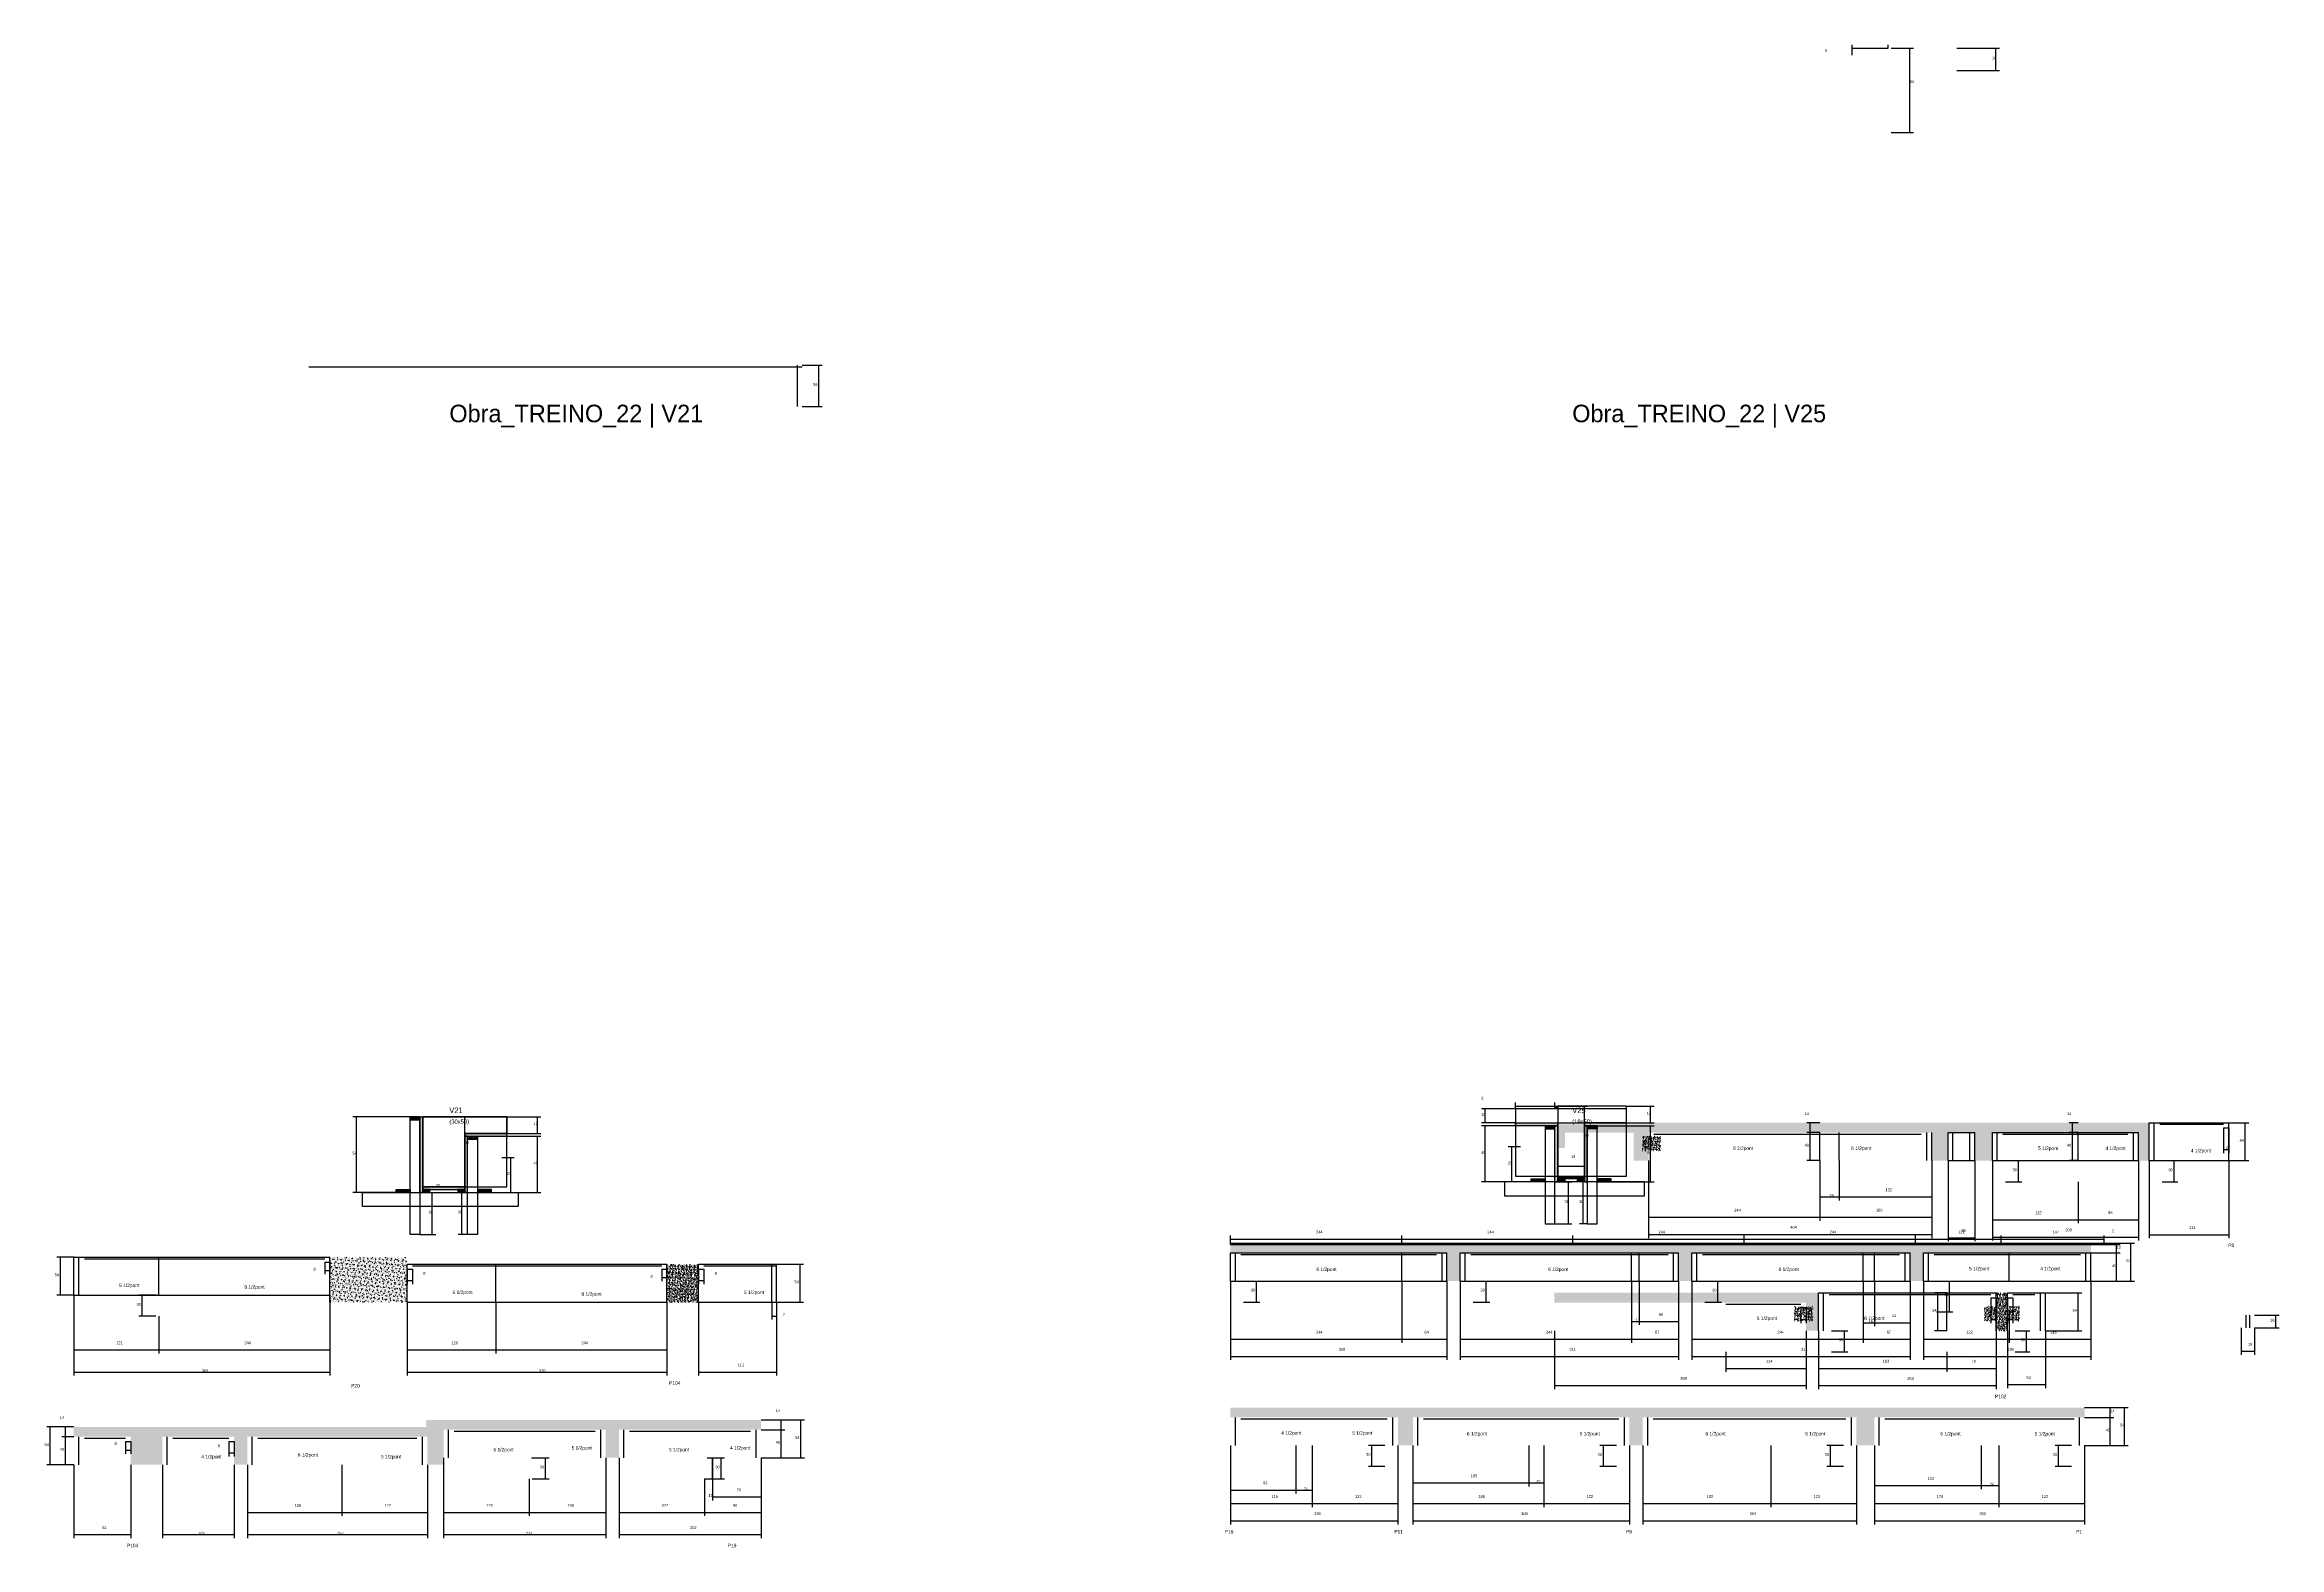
# Model space of a CAD drawing. Header units: metres. Extents: x -2848 to 22762, y -45195 to 1016.
# Drawn here: x 4223 to 7408, y -33614 to -31472 of the extents above; entities that cross this region are included whole.
import ezdxf

# ---------------------------------------------------------------- set-up
doc = ezdxf.new("R2010")
doc.units = ezdxf.units.M
for name, color, linetype in [('CONCRETO', 251, 'Continuous'), ('COTA', 4, 'Continuous'), ('Cota Seção (2x)', 4, 'Continuous'), ('Hachura', 253, 'Continuous'), ('LABEL_ID', 3, 'Continuous'), ('Madeira', 126, 'Continuous'), ('NOMENCLATURA', 7, 'Continuous'), ('Painéis', 200, 'Continuous'), ('SARR_2.2x7', 40, 'Continuous'), ('Texto Seção', 7, 'Continuous')]:
    doc.layers.add(name, color=color, linetype=linetype)

msp = doc.modelspace()

# ---------------------------------------------------------------- hatches: boundary and pattern name
at = {"layer": 'COTA'}
h = msp.add_hatch(dxfattribs=at)
h.set_pattern_fill('AR-CONC', scale=0.03)
h.paths.add_polyline_path([(6912.4, -33062.7), (6935.5, -33062.7), (6935.5, -33022.7), (6973.5, -33022.7), (6973.5, -33062.7), (6998.7, -33062.7), (6998.7, -33022.7), (7206.7, -33022.7), (7206.7, -33062.7), (7222.2, -33062.7), (7222.2, -33008.7), (6508.9, -33008.7), (6508.9, -33010.7), (6374.7, -33010.7), (6374.7, -33044.7), (6389.7, -33044.7), (6389.7, -33022.7), (6487.7, -33022.7), (6487.7, -33062.7), (6508.9, -33062.7), (6508.9, -33022.7), (6912.4, -33022.7)])
h = msp.add_hatch(dxfattribs=at)
h.set_pattern_fill('AR-CONC', scale=0.03)
h.paths.add_polyline_path([(6499.8, -33048.5), (6499.8, -33027.9), (6499.8, -33027.9), (6526.2, -33027.9), (6526.2, -33027.9), (6526.2, -33048.5), (6526.2, -33048.5), (6499.8, -33048.5)])
h = msp.add_hatch(dxfattribs=at)
h.set_pattern_fill('AR-CONC', scale=0.03)
h.paths.add_polyline_path([(4629.9, -33200.5), (4629.9, -33254.5), (4629.9, -33264.5), (4739.9, -33264.5), (4739.9, -33210.5), (4739.9, -33200.5)])
h = msp.add_hatch(dxfattribs=at)
h.set_pattern_fill('AR-CONC', scale=0.03)
h.paths.add_polyline_path([(6240.5, -33194.3), (6551.5, -33194.3), (6551.5, -33234.3), (6570.5, -33234.3), (6570.5, -33194.3), (6881.5, -33194.3), (6881.5, -33234.3), (6900.5, -33234.3), (6900.5, -33194.3), (7139, -33194.3), (7139, -33182.3), (6401, -33182.3), (6157, -33182.3), (5913, -33182.3), (5913, -33194.3), (6221.5, -33194.3), (6221.5, -33234.3), (6240.5, -33234.3)])
h = msp.add_hatch(dxfattribs=at)
h.set_pattern_fill('AR-CONC', scale=0.03)
h.paths.add_polyline_path([(5155.1, -33210.5), (5110.1, -33210.5), (5110.1, -33264.5), (5155.1, -33264.5)])
h = msp.add_hatch(dxfattribs=at)
h.set_pattern_fill('AR-CONC', scale=0.03)
h.paths.add_polyline_path([(6750.9, -33251.1), (6374.7, -33251.1), (6374.7, -33265.1), (6733.2, -33265.1), (6733.2, -33305.1), (6750.9, -33305.1)])
h = msp.add_hatch(dxfattribs=at)
h.set_pattern_fill('AR-CONC', scale=0.03)
h.paths.add_polyline_path([(6716.5, -33290.9), (6742.9, -33290.9), (6742.9, -33290.9), (6742.9, -33270.3), (6742.9, -33270.3), (6716.5, -33270.3), (6716.5, -33270.3), (6716.5, -33290.9)])
h = msp.add_hatch(dxfattribs=at)
h.set_pattern_fill('AR-CONC', scale=0.03)
h.paths.add_polyline_path([(6987.4, -33290.9), (7013.8, -33290.9), (7013.8, -33290.9), (7013.8, -33270.3), (7013.8, -33270.3), (6987.4, -33270.3), (6987.4, -33270.3), (6987.4, -33290.9)])
h = msp.add_hatch(dxfattribs=at)
h.set_pattern_fill('AR-CONC', scale=0.03)
h.paths.add_polyline_path([(7020.2, -33251.1), (7004.1, -33251.1), (7004.1, -33305.1), (7020.2, -33305.1)])
h = msp.add_hatch(dxfattribs=at)
h.set_pattern_fill('AR-CONC', scale=0.03)
h.paths.add_polyline_path([(7011, -33290.9), (7037.4, -33290.9), (7037.4, -33290.9), (7037.4, -33270.3), (7037.4, -33270.3), (7011, -33270.3), (7011, -33270.3), (7011, -33290.9)])
h = msp.add_hatch(dxfattribs=at)
h.set_pattern_fill('AR-CONC', scale=0.03)
h.paths.add_polyline_path([(4767, -33442.3), (4264.9, -33442.3), (4264.9, -33456.3), (4346.1, -33456.3), (4346.1, -33496.3), (4391.1, -33496.3), (4391.1, -33456.3), (4493.2, -33456.3), (4493.2, -33496.3), (4512.2, -33496.3), (4512.2, -33456.3), (4768.8, -33456.3), (4768.8, -33496.3), (4791.8, -33496.3), (4791.8, -33486.3), (4791.8, -33446.3), (5022.8, -33446.3), (5022.8, -33486.3), (5041.8, -33486.3), (5041.8, -33446.3), (5244.3, -33446.3), (5244.3, -33432.3), (4767, -33432.3)])
h = msp.add_hatch(dxfattribs=at)
h.set_pattern_fill('AR-CONC', scale=0.03)
h.paths.add_polyline_path([(6173, -33428.7), (6481.5, -33428.7), (6481.5, -33468.7), (6500.5, -33468.7), (6500.5, -33428.7), (6805, -33428.7), (6805, -33468.7), (6830.5, -33468.7), (6830.5, -33428.7), (7130, -33428.7), (7130, -33414.7), (5913, -33414.7), (5913, -33428.7), (6151.5, -33428.7), (6151.5, -33468.7), (6173, -33468.7)])
at = {"layer": 'Hachura'}
h = msp.add_hatch(color=8, dxfattribs=at)
h.dxf.hatch_style = 1
h.paths.add_polyline_path([(6375.3, -32985), (6379.3, -32985), (6379.3, -32985), (6379.3, -32989), (6379.3, -32989), (6375.3, -32989), (6375.3, -32989), (6375.3, -32985)])
h = msp.add_hatch(dxfattribs=at)
h.set_pattern_fill('ANSI31', scale=0.5)
h.paths.add_polyline_path([(4744, -33000), (4744, -33004.4), (4744, -33004.4), (4758, -33004.4), (4758, -33004.4), (4758, -33000), (4758, -33000), (4744, -33000)])
h = msp.add_hatch(color=8, dxfattribs=at)
h.dxf.hatch_style = 1
h.paths.add_polyline_path([(4758, -33000), (4762, -33000), (4762, -33000), (4762, -33108), (4762, -33108), (4758, -33108), (4758, -33108), (4758, -33000)])
h = msp.add_hatch(color=8, dxfattribs=at)
h.dxf.hatch_style = 1
h.paths.add_polyline_path([(6319.3, -33013), (6319.3, -33009), (6319.3, -33009), (6379.3, -33009), (6379.3, -33009), (6379.3, -33013), (6379.3, -33013), (6319.3, -33013)])
h = msp.add_hatch(dxfattribs=at)
h.set_pattern_fill('ANSI31', scale=0.5)
h.paths.add_polyline_path([(6361.3, -33013), (6361.3, -33017.4), (6361.3, -33017.4), (6375.3, -33017.4), (6375.3, -33017.4), (6375.3, -33013), (6375.3, -33013), (6361.3, -33013)])
h = msp.add_hatch(color=8, dxfattribs=at)
h.dxf.hatch_style = 1
h.paths.add_polyline_path([(6375.3, -33013), (6379.3, -33013), (6379.3, -33013), (6379.3, -33093), (6379.3, -33093), (6375.3, -33093), (6375.3, -33093), (6375.3, -33013)])
h = msp.add_hatch(color=8, dxfattribs=at)
h.dxf.hatch_style = 1
h.paths.add_polyline_path([(6477.3, -33013), (6477.3, -33009), (6477.3, -33009), (6417.3, -33009), (6417.3, -33009), (6417.3, -33013), (6417.3, -33013), (6477.3, -33013)])
h = msp.add_hatch(color=8, dxfattribs=at)
h.dxf.hatch_style = 1
h.paths.add_polyline_path([(6421.3, -33013), (6417.3, -33013), (6417.3, -33013), (6417.3, -33093), (6417.3, -33093), (6421.3, -33093), (6421.3, -33093), (6421.3, -33013)])
h = msp.add_hatch(dxfattribs=at)
h.set_pattern_fill('ANSI31', scale=0.5)
h.paths.add_polyline_path([(6435.3, -33013), (6435.3, -33017.4), (6435.3, -33017.4), (6421.3, -33017.4), (6421.3, -33017.4), (6421.3, -33013), (6421.3, -33013), (6435.3, -33013)])
h = msp.add_hatch(color=8, dxfattribs=at)
h.dxf.hatch_style = 1
h.paths.add_polyline_path([(4882, -33028), (4882, -33024), (4882, -33024), (4822, -33024), (4822, -33024), (4822, -33028), (4822, -33028), (4882, -33028)])
h = msp.add_hatch(color=8, dxfattribs=at)
h.dxf.hatch_style = 1
h.paths.add_polyline_path([(4826, -33028), (4822, -33028), (4822, -33028), (4822, -33108), (4822, -33108), (4826, -33108), (4826, -33108), (4826, -33028)])
h = msp.add_hatch(dxfattribs=at)
h.set_pattern_fill('ANSI31', scale=0.5)
h.paths.add_polyline_path([(4840, -33028), (4840, -33032.4), (4840, -33032.4), (4826, -33032.4), (4826, -33032.4), (4826, -33028), (4826, -33028), (4840, -33028)])
h = msp.add_hatch(dxfattribs=at)
h.set_pattern_fill('ANSI31', scale=0.5)
h.paths.add_polyline_path([(4724, -33108), (4724, -33103.6), (4724, -33103.6), (4744, -33103.6), (4744, -33103.6), (4744, -33108), (4744, -33108), (4724, -33108)])
h = msp.add_hatch(color=8, dxfattribs=at)
h.dxf.hatch_style = 1
h.paths.add_polyline_path([(4822, -33103.6), (4822, -33100), (4822, -33100), (4762, -33100), (4762, -33100), (4762, -33103.6), (4762, -33103.6), (4822, -33103.6)])
h = msp.add_hatch(dxfattribs=at)
h.set_pattern_fill('ANSI31', scale=0.5)
h.paths.add_polyline_path([(4772, -33108), (4772, -33103.6), (4772, -33103.6), (4762, -33103.6), (4762, -33103.6), (4762, -33108), (4762, -33108), (4772, -33108)])
h = msp.add_hatch(dxfattribs=at)
h.set_pattern_fill('ANSI31', scale=0.5)
h.paths.add_polyline_path([(4822, -33108), (4822, -33103.6), (4822, -33103.6), (4812, -33103.6), (4812, -33103.6), (4812, -33108), (4812, -33108), (4822, -33108)])
h = msp.add_hatch(dxfattribs=at)
h.set_pattern_fill('ANSI31', scale=0.5)
h.paths.add_polyline_path([(4860, -33108), (4860, -33103.6), (4860, -33103.6), (4840, -33103.6), (4840, -33103.6), (4840, -33108), (4840, -33108), (4860, -33108)])
h = msp.add_hatch(dxfattribs=at)
h.set_pattern_fill('ANSI31', scale=0.5)
h.paths.add_polyline_path([(6341.3, -33093), (6341.3, -33088.6), (6341.3, -33088.6), (6361.3, -33088.6), (6361.3, -33088.6), (6361.3, -33093), (6361.3, -33093), (6341.3, -33093)])
h = msp.add_hatch(color=8, dxfattribs=at)
h.dxf.hatch_style = 1
h.paths.add_polyline_path([(6379.3, -33088.6), (6379.3, -33085), (6379.3, -33085), (6417.3, -33085), (6417.3, -33085), (6417.3, -33088.6), (6417.3, -33088.6), (6379.3, -33088.6)])
h = msp.add_hatch(dxfattribs=at)
h.set_pattern_fill('ANSI31', scale=0.5)
h.paths.add_polyline_path([(6379.3, -33093), (6379.3, -33088.6), (6379.3, -33088.6), (6389.3, -33088.6), (6389.3, -33088.6), (6389.3, -33093), (6389.3, -33093), (6379.3, -33093)])
h = msp.add_hatch(dxfattribs=at)
h.set_pattern_fill('ANSI31', scale=0.5)
h.paths.add_polyline_path([(6407.3, -33093), (6407.3, -33088.6), (6407.3, -33088.6), (6417.3, -33088.6), (6417.3, -33088.6), (6417.3, -33093), (6417.3, -33093), (6407.3, -33093)])
h = msp.add_hatch(dxfattribs=at)
h.set_pattern_fill('ANSI31', scale=0.5)
h.paths.add_polyline_path([(6455.3, -33093), (6455.3, -33088.6), (6455.3, -33088.6), (6435.3, -33088.6), (6435.3, -33088.6), (6435.3, -33093), (6435.3, -33093), (6455.3, -33093)])

# ---------------------------------------------------------------- linework, layer by layer
at = {"layer": 'CONCRETO'}
for points in [[(6477.3, -33009), (6477.3, -32985), (6379.3, -32985)], [(6379.3, -32989), (6319.3, -32989), (6319.3, -33009), (6379.3, -33009), (6379.3, -33085), (6417.3, -33085), (6417.3, -33019), (6417.3, -33009), (6477.3, -33009)]]:
    msp.add_lwpolyline(points, dxfattribs=at)
for points in [[(6379.3, -33009), (6477.3, -33009), (6477.3, -32985), (6379.3, -32985)], [(4762, -33020), (4762, -33000), (4882, -33000), (4882, -33024), (4822, -33024), (4822, -33100), (4762, -33100), (4762, -33020)], [(4762, -33100), (4882, -33100), (4882, -33000), (4762, -33000)], [(6319.3, -33085), (6477.3, -33085), (6477.3, -32989), (6319.3, -32989)]]:
    msp.add_lwpolyline(points, close=True, dxfattribs=at)
at = {"layer": 'COTA'}
for p, q in [((6798.8, -31486.7), (6798.8, -31471.7)), ((6798.8, -31476.7), (6850.4, -31476.7)), ((6850.4, -31476.7), (6850.4, -31471.7)), ((6948, -31476.7), (7008.6, -31476.7)), ((7003.6, -31508.7), (7003.6, -31476.7)), ((6948, -31508.7), (7008.6, -31508.7)), ((5302.9, -31928.7), (5331.4, -31928.7)), ((5326.4, -31987.7), (5326.4, -31928.7)), ((5302.9, -31987.7), (5331.4, -31987.7)), ((6319.3, -32989), (6319.3, -32980)), ((6319.3, -32985), (6375.3, -32985)), ((6375.3, -32985), (6375.3, -32980)), ((6477.3, -32985), (6516.7, -32985)), ((6511.7, -33009), (6511.7, -32985)), ((4744, -33000), (4662.5, -33000)), ((4667.5, -33108), (4667.5, -33000)), ((4882, -33000), (4930.4, -33000)), ((4925.4, -33024), (4925.4, -33000)), ((6319.3, -32989), (6270.9, -32989)), ((6319.3, -33009), (6270.9, -33009)), ((6319.3, -33013), (6270.9, -33013)), ((6275.9, -33009), (6275.9, -32989)), ((6275.9, -33093), (6275.9, -33013)), ((6435.3, -33013), (6516.7, -33013)), ((6477.3, -33009), (6516.7, -33009)), ((6511.7, -33093), (6511.7, -33013)), ((6752.9, -33008.7), (6734.1, -33008.7)), ((6739.1, -33022.7), (6739.1, -33008.7)), ((7120.7, -33008.7), (7108, -33008.7)), ((7113, -33022.7), (7113, -33008.7)), ((7328.2, -33015.7), (7328.2, -33051.8)), ((7335.7, -33008.7), (7364, -33008.7)), ((7335.7, -33015.7), (7335.7, -33051.8)), ((7359, -33062.7), (7359, -33008.7)), ((4882, -33024), (4930.4, -33024)), ((4882, -33028), (4930.4, -33028)), ((4925.4, -33108), (4925.4, -33028)), ((6326.3, -33043), (6308.8, -33043)), ((6313.8, -33093), (6313.8, -33043)), ((6752.9, -33022.7), (6734.1, -33022.7)), ((6752.9, -33022.7), (6734.1, -33022.7)), ((6739.1, -33062.7), (6739.1, -33022.7)), ((7120.7, -33022.7), (7108, -33022.7)), ((7120.7, -33022.7), (7108, -33022.7)), ((7113, -33062.7), (7113, -33022.7)), ((7328.2, -33046.8), (7335.7, -33046.8)), ((4875, -33058), (4892.5, -33058)), ((4887.5, -33108), (4887.5, -33058)), ((6508.9, -33062.7), (6508.9, -33148.4)), ((6508.9, -33062.7), (6508.9, -33173)), ((6752.9, -33062.7), (6734.1, -33062.7)), ((6752.9, -33062.7), (6752.9, -33119.5)), ((6780.4, -33062.7), (6780.4, -33119.5)), ((6780.4, -33062.7), (6780.4, -33119.5)), ((6912.4, -33062.7), (6912.4, -33148.4)), ((6912.4, -33062.7), (6912.4, -33173)), ((6912.4, -33062.7), (6912.4, -33119.5)), ((6935.5, -33062.7), (6935.5, -33177.5)), ((6973.5, -33062.7), (6973.5, -33177.5)), ((6998.7, -33062.7), (6998.7, -33152)), ((6998.7, -33062.7), (6998.7, -33176.6)), ((7017.2, -33062.7), (7040.7, -33062.7)), ((7035.7, -33092.7), (7035.7, -33062.7)), ((7120.7, -33062.7), (7108, -33062.7)), ((7206.7, -33062.7), (7206.7, -33152)), ((7206.7, -33062.7), (7206.7, -33176.6)), ((7222.2, -33062.7), (7222.2, -33173.3)), ((7240.7, -33062.7), (7262.7, -33062.7)), ((7257.7, -33092.7), (7257.7, -33062.7)), ((7335.7, -33062.7), (7335.7, -33173.3)), ((7335.7, -33062.7), (7364, -33062.7)), ((4724, -33108), (4662.5, -33108)), ((4758, -33108), (4780.7, -33108)), ((4775.7, -33168), (4775.7, -33108)), ((4826, -33108), (4812.6, -33108)), ((4817.6, -33168), (4817.6, -33108)), ((4860, -33108), (4930.4, -33108)), ((4875, -33108), (4892.5, -33108)), ((6341.3, -33093), (6270.9, -33093)), ((6333.2, -33093), (6308.8, -33093)), ((6375.3, -33093), (6399.5, -33093)), ((6394.5, -33153), (6394.5, -33093)), ((6421.3, -33093), (6410.5, -33093)), ((6415.5, -33153), (6415.5, -33093)), ((6455.3, -33093), (6516.7, -33093)), ((6752.9, -33092.7), (6752.9, -33148.4)), ((6752.9, -33092.7), (6752.9, -33148.4)), ((7017.2, -33092.7), (7040.7, -33092.7)), ((7120.7, -33092.7), (7120.7, -33152)), ((7120.7, -33092.7), (7120.7, -33152)), ((7240.7, -33092.7), (7262.7, -33092.7)), ((6508.9, -33143.4), (6752.9, -33143.4)), ((6752.9, -33114.5), (6780.4, -33114.5)), ((6752.9, -33143.4), (6912.4, -33143.4)), ((6780.4, -33114.5), (6912.4, -33114.5)), ((4758, -33168), (4780.7, -33168)), ((4826, -33168), (4812.6, -33168)), ((5913, -33180.3), (5913, -33169.4)), ((5913, -33174.4), (6157, -33174.4)), ((6157, -33180.3), (6157, -33169.4)), ((6157, -33180.3), (6157, -33169.4)), ((6157, -33174.4), (6401, -33174.4)), ((6375.3, -33153), (6399.5, -33153)), ((6401, -33180.3), (6401, -33169.4)), ((6401, -33180.3), (6401, -33169.4)), ((6401, -33174.4), (6645, -33174.4)), ((6421.3, -33153), (6410.5, -33153)), ((6508.9, -33168), (6912.4, -33168)), ((6645, -33180.3), (6645, -33169.4)), ((6645, -33180.3), (6645, -33169.4)), ((6645, -33174.4), (6889, -33174.4)), ((6889, -33180.3), (6889, -33169.4)), ((6889, -33180.3), (6889, -33169.4)), ((6889, -33174.4), (7011, -33174.4)), ((6935.5, -33172.5), (6973.5, -33172.5)), ((6998.7, -33147), (7120.7, -33147)), ((6998.7, -33171.6), (7206.7, -33171.6)), ((7011, -33180.3), (7011, -33169.4)), ((7011, -33180.3), (7011, -33169.4)), ((7011, -33174.4), (7158, -33174.4)), ((7120.7, -33147), (7206.7, -33147)), ((7158, -33180.3), (7158, -33169.4)), ((7222.2, -33168.3), (7335.7, -33168.3)), ((4264.9, -33200.5), (4240.9, -33200.5)), ((4245.9, -33254.5), (4245.9, -33200.5)), ((4622.4, -33207.5), (4622.4, -33224.4)), ((4629.9, -33207.5), (4629.9, -33224.4)), ((4622.4, -33219.4), (4629.9, -33219.4)), ((4739.9, -33217.5), (4739.9, -33238.6)), ((4739.9, -33233.6), (4747.4, -33233.6)), ((4747.4, -33217.5), (4747.4, -33238.6)), ((5102.6, -33217.5), (5102.6, -33234.4)), ((5102.6, -33229.4), (5110.1, -33229.4)), ((5110.1, -33217.5), (5110.1, -33234.4)), ((5155.1, -33217.5), (5155.1, -33238.6)), ((5155.1, -33233.6), (5162.6, -33233.6)), ((5162.6, -33217.5), (5162.6, -33238.6)), ((5266.3, -33210.5), (5304.8, -33210.5)), ((5299.8, -33264.5), (5299.8, -33210.5)), ((5913, -33234.3), (5913, -33322.3)), ((5913, -33234.3), (5913, -33346.8)), ((5931.5, -33234.3), (5955, -33234.3)), ((5950, -33264.3), (5950, -33234.3)), ((6157, -33234.3), (6157, -33322.3)), ((6157, -33234.3), (6157, -33322.3)), ((6221.5, -33234.3), (6221.5, -33322.3)), ((6221.5, -33234.3), (6221.5, -33346.8)), ((6240.5, -33234.3), (6240.5, -33322.3)), ((6240.5, -33234.3), (6240.5, -33346.8)), ((6259, -33234.3), (6282.5, -33234.3)), ((6277.5, -33264.3), (6277.5, -33234.3)), ((6484.5, -33234.3), (6484.5, -33322.3)), ((6484.5, -33234.3), (6484.5, -33322.3)), ((6484.5, -33234.3), (6484.5, -33296.8)), ((6495.5, -33234.3), (6495.5, -33296.8)), ((6495.5, -33234.3), (6495.5, -33296.8)), ((6551.5, -33234.3), (6551.5, -33322.3)), ((6551.5, -33234.3), (6551.5, -33346.8)), ((6551.5, -33234.3), (6551.5, -33296.8)), ((6570.5, -33234.3), (6570.5, -33322.3)), ((6570.5, -33234.3), (6570.5, -33346.8)), ((6589, -33234.3), (6612.5, -33234.3)), ((6607.5, -33264.3), (6607.5, -33234.3)), ((6814.5, -33234.3), (6814.5, -33322.3)), ((6814.5, -33234.3), (6814.5, -33322.3)), ((6814.5, -33234.3), (6814.5, -33298.7)), ((6830.5, -33234.3), (6830.5, -33298.7)), ((6830.5, -33234.3), (6830.5, -33298.7)), ((6881.5, -33234.3), (6881.5, -33322.3)), ((6881.5, -33234.3), (6881.5, -33346.8)), ((6881.5, -33234.3), (6881.5, -33298.7)), ((6900.5, -33234.3), (6900.5, -33322.3)), ((6900.5, -33234.3), (6900.5, -33346.8)), ((6919, -33234.3), (6942.5, -33234.3)), ((6937.5, -33278.3), (6937.5, -33234.3)), ((7139, -33234.3), (7139, -33322.3)), ((7139, -33234.3), (7139, -33346.8)), ((4264.9, -33254.5), (4240.9, -33254.5)), ((4264.9, -33254.5), (4264.9, -33337.5)), ((4264.9, -33254.5), (4264.9, -33369.1)), ((4382.4, -33254.5), (4357.4, -33254.5)), ((4362.4, -33284.5), (4362.4, -33254.5)), ((4629.9, -33254.5), (4629.9, -33369.1)), ((4629.9, -33254.5), (4629.9, -33337.5)), ((4739.9, -33264.5), (4739.9, -33337.5)), ((4739.9, -33264.5), (4739.9, -33369.1)), ((4866.1, -33264.5), (4866.1, -33337.5)), ((4866.1, -33264.5), (4866.1, -33337.5)), ((5110.1, -33264.5), (5110.1, -33369.1)), ((5110.1, -33264.5), (5110.1, -33337.5)), ((5155.1, -33264.5), (5155.1, -33369.1)), ((5259.3, -33264.5), (5259.3, -33289.2)), ((5266.3, -33264.5), (5266.3, -33369.1)), ((5266.3, -33264.5), (5266.3, -33289.2)), ((5266.3, -33264.5), (5304.8, -33264.5)), ((5931.5, -33264.3), (5955, -33264.3)), ((6259, -33264.3), (6282.5, -33264.3)), ((6589, -33264.3), (6612.5, -33264.3)), ((6725.7, -33272.1), (6725.7, -33294.2)), ((6733.2, -33272.1), (6733.2, -33294.2)), ((6933.9, -33251.1), (6916.1, -33251.1)), ((6921.1, -33305.1), (6921.1, -33251.1)), ((6996.6, -33258.1), (6996.6, -33294.2)), ((7004.1, -33258.1), (7004.1, -33294.2)), ((7020.2, -33258.1), (7020.2, -33294.2)), ((7027.7, -33258.1), (7027.7, -33294.2)), ((7074.2, -33251.1), (7126, -33251.1)), ((7121, -33305.1), (7121, -33251.1)), ((4381.6, -33284.5), (4357.4, -33284.5)), ((4385.9, -33284.5), (4385.9, -33337.5)), ((4385.9, -33284.5), (4385.9, -33337.5)), ((5259.3, -33284.2), (5266.3, -33284.2)), ((6374.7, -33305.1), (6374.7, -33388.4)), ((6484.5, -33291.8), (6495.5, -33291.8)), ((6495.5, -33291.8), (6551.5, -33291.8)), ((6725.7, -33289.2), (6733.2, -33289.2)), ((6733.2, -33305.1), (6733.2, -33363.8)), ((6733.2, -33305.1), (6733.2, -33388.4)), ((6750.9, -33305.1), (6750.9, -33363.8)), ((6750.9, -33305.1), (6750.9, -33388.4)), ((6769.4, -33305.1), (6792.9, -33305.1)), ((6787.9, -33335.1), (6787.9, -33305.1)), ((6814.5, -33293.7), (6830.5, -33293.7)), ((6830.5, -33293.7), (6881.5, -33293.7)), ((6933.9, -33305.1), (6916.1, -33305.1)), ((6919, -33278.3), (6942.5, -33278.3)), ((6996.6, -33289.2), (7004.1, -33289.2)), ((7004.1, -33305.1), (7004.1, -33363.8)), ((7004.1, -33305.1), (7004.1, -33388.4)), ((7020.2, -33289.2), (7027.7, -33289.2)), ((7020.2, -33305.1), (7020.2, -33386.9)), ((7022.5, -33275.3), (7022.5, -33322.3)), ((7022.5, -33275.3), (7022.5, -33322.3)), ((7031.2, -33305.1), (7052.2, -33305.1)), ((7047.2, -33335.1), (7047.2, -33305.1)), ((7074.2, -33305.1), (7074.2, -33386.9)), ((7074.2, -33305.1), (7126, -33305.1)), ((7353.3, -33301.1), (7353.3, -33339.5)), ((7372.3, -33283.1), (7407.5, -33283.1)), ((7372.3, -33301.1), (7372.3, -33339.5)), ((7372.3, -33301.1), (7407.5, -33301.1)), ((7402.5, -33301.1), (7402.5, -33283.1)), ((4264.9, -33332.5), (4385.9, -33332.5)), ((4385.9, -33332.5), (4629.9, -33332.5)), ((4739.9, -33332.5), (4866.1, -33332.5)), ((4866.1, -33332.5), (5110.1, -33332.5)), ((5913, -33317.3), (6157, -33317.3)), ((6157, -33317.3), (6221.5, -33317.3)), ((6240.5, -33317.3), (6484.5, -33317.3)), ((6484.5, -33317.3), (6551.5, -33317.3)), ((6570.5, -33317.3), (6814.5, -33317.3)), ((6618.7, -33335.1), (6618.7, -33363.8)), ((6769.4, -33335.1), (6792.9, -33335.1)), ((6814.5, -33317.3), (6881.5, -33317.3)), ((6900.5, -33317.3), (7022.5, -33317.3)), ((6933.9, -33335.1), (6933.9, -33363.8)), ((6933.9, -33335.1), (6933.9, -33363.8)), ((7022.5, -33317.3), (7139, -33317.3)), ((7031.2, -33335.1), (7052.2, -33335.1)), ((7353.3, -33334.5), (7372.3, -33334.5)), ((4264.9, -33364.1), (4629.9, -33364.1)), ((4739.9, -33364.1), (5110.1, -33364.1)), ((5155.1, -33364.1), (5266.3, -33364.1)), ((5913, -33341.8), (6221.5, -33341.8)), ((6240.5, -33341.8), (6551.5, -33341.8)), ((6570.5, -33341.8), (6881.5, -33341.8)), ((6618.7, -33358.8), (6733.2, -33358.8)), ((6750.9, -33358.8), (6933.9, -33358.8)), ((6900.5, -33341.8), (7139, -33341.8)), ((6933.9, -33358.8), (7004.1, -33358.8)), ((6374.7, -33383.4), (6733.2, -33383.4)), ((6750.9, -33383.4), (7004.1, -33383.4)), ((7020.2, -33381.9), (7074.2, -33381.9)), ((5244.3, -33432.3), (5277.9, -33432.3)), ((5244.3, -33432.3), (5305.9, -33432.3)), ((5272.9, -33446.3), (5272.9, -33432.3)), ((5300.9, -33486.3), (5300.9, -33432.3)), ((4264.9, -33442.3), (4226.3, -33442.3)), ((4231.3, -33496.3), (4231.3, -33442.3)), ((4264.9, -33442.3), (4248, -33442.3)), ((4264.9, -33456.3), (4248, -33456.3)), ((4264.9, -33456.3), (4248, -33456.3)), ((4253, -33456.3), (4253, -33442.3)), ((4253, -33496.3), (4253, -33456.3)), ((4338.6, -33463.3), (4338.6, -33480.6)), ((4346.1, -33463.3), (4346.1, -33480.6)), ((4485.7, -33463.3), (4485.7, -33484.3)), ((4493.2, -33463.3), (4493.2, -33484.3)), ((5244.3, -33446.3), (5277.9, -33446.3)), ((5244.3, -33446.3), (5277.9, -33446.3)), ((5272.9, -33486.3), (5272.9, -33446.3)), ((4264.9, -33496.3), (4226.3, -33496.3)), ((4264.9, -33496.3), (4248, -33496.3)), ((4264.9, -33496.3), (4264.9, -33600.9)), ((4338.6, -33475.6), (4346.1, -33475.6)), ((4346.1, -33496.3), (4346.1, -33600.9)), ((4391.1, -33496.3), (4391.1, -33600.9)), ((4485.7, -33479.3), (4493.2, -33479.3)), ((4493.2, -33496.3), (4493.2, -33600.9)), ((4512.2, -33496.3), (4512.2, -33569.3)), ((4512.2, -33496.3), (4512.2, -33600.9)), ((4646.8, -33496.3), (4646.8, -33569.3)), ((4646.8, -33496.3), (4646.8, -33569.3)), ((4768.8, -33496.3), (4768.8, -33600.9)), ((4768.8, -33496.3), (4768.8, -33569.3)), ((4791.8, -33486.3), (4791.8, -33600.9)), ((4791.8, -33486.3), (4791.8, -33569.3)), ((4917.3, -33486.3), (4942.2, -33486.3)), ((4937.2, -33516.3), (4937.2, -33486.3)), ((5022.8, -33486.3), (5022.8, -33569.3)), ((5022.8, -33486.3), (5022.8, -33600.9)), ((5041.8, -33486.3), (5041.8, -33569.3)), ((5041.8, -33486.3), (5041.8, -33600.9)), ((5167.3, -33486.3), (5192.2, -33486.3)), ((5174.8, -33516.3), (5174.8, -33486.3)), ((5174.8, -33486.3), (5179.8, -33486.3)), ((5174.8, -33486.3), (5174.8, -33547.1)), ((5187.2, -33516.3), (5187.2, -33486.3)), ((5244.3, -33486.3), (5244.3, -33569.3)), ((5244.3, -33486.3), (5244.3, -33600.9)), ((5244.3, -33486.3), (5277.9, -33486.3)), ((5244.3, -33486.3), (5305.9, -33486.3)), ((5244.3, -33486.3), (5244.3, -33547.1)), ((5913, -33468.7), (5913, -33556.7)), ((5913, -33468.7), (5913, -33581.2)), ((5913, -33468.7), (5913, -33537.3)), ((6006, -33468.7), (6006, -33537.3)), ((6006, -33468.7), (6006, -33537.3)), ((6029.5, -33468.7), (6029.5, -33537.3)), ((6029.5, -33495.7), (6029.5, -33556.7)), ((6029.5, -33495.7), (6029.5, -33556.7)), ((6133, -33468.7), (6109.5, -33468.7)), ((6114.5, -33498.7), (6114.5, -33468.7)), ((6151.5, -33468.7), (6151.5, -33556.7)), ((6151.5, -33468.7), (6151.5, -33581.2)), ((6173, -33468.7), (6173, -33581.2)), ((6173, -33468.7), (6173, -33527.1)), ((6173, -33468.7), (6173, -33556.7)), ((6338, -33468.7), (6338, -33527.1)), ((6338, -33468.7), (6338, -33527.1)), ((6359.5, -33468.7), (6359.5, -33556.7)), ((6359.5, -33468.7), (6359.5, -33527.1)), ((6463, -33468.7), (6439.5, -33468.7)), ((6444.5, -33498.7), (6444.5, -33468.7)), ((6481.5, -33468.7), (6481.5, -33556.7)), ((6481.5, -33468.7), (6481.5, -33581.2)), ((6500.5, -33468.7), (6500.5, -33556.7)), ((6500.5, -33468.7), (6500.5, -33581.2)), ((6683, -33468.7), (6683, -33556.7)), ((6683, -33468.7), (6683, -33556.7)), ((6786.5, -33468.7), (6763, -33468.7)), ((6768, -33498.7), (6768, -33468.7)), ((6805, -33468.7), (6805, -33556.7)), ((6805, -33468.7), (6805, -33581.2)), ((6830.5, -33468.7), (6830.5, -33556.7)), ((6830.5, -33468.7), (6830.5, -33581.2)), ((6830.5, -33468.7), (6830.5, -33531)), ((6982.5, -33468.7), (6982.5, -33531)), ((6982.5, -33468.7), (6982.5, -33531)), ((7008, -33468.7), (7008, -33556.7)), ((7008, -33468.7), (7008, -33556.7)), ((7008, -33468.7), (7008, -33531)), ((7111.5, -33468.7), (7088, -33468.7)), ((7093, -33498.7), (7093, -33468.7)), ((7130, -33468.7), (7130, -33556.7)), ((7130, -33468.7), (7130, -33581.2)), ((4913.8, -33516.3), (4913.8, -33569.3)), ((4913.8, -33516.3), (4913.8, -33569.3)), ((4918, -33516.3), (4942.2, -33516.3)), ((5163.8, -33516.3), (5163.8, -33569.3)), ((5163.8, -33516.3), (5163.8, -33569.3)), ((5163.8, -33516.3), (5179.8, -33516.3)), ((5168, -33516.3), (5192.2, -33516.3)), ((6133, -33498.7), (6109.5, -33498.7)), ((6173, -33522.1), (6338, -33522.1)), ((6338, -33522.1), (6359.5, -33522.1)), ((6359.5, -33498.4), (6359.5, -33556.7)), ((6463, -33498.7), (6439.5, -33498.7)), ((6786.5, -33498.7), (6763, -33498.7)), ((6830.5, -33526), (6982.5, -33526)), ((6982.5, -33526), (7008, -33526)), ((7111.5, -33498.7), (7088, -33498.7)), ((5174.8, -33542.1), (5244.3, -33542.1)), ((5913, -33532.3), (6006, -33532.3)), ((5913, -33551.7), (6029.5, -33551.7)), ((6006, -33532.3), (6029.5, -33532.3)), ((6029.5, -33551.7), (6151.5, -33551.7)), ((6173, -33551.7), (6359.5, -33551.7)), ((6359.5, -33551.7), (6481.5, -33551.7)), ((6500.5, -33551.7), (6683, -33551.7)), ((6683, -33551.7), (6805, -33551.7)), ((6830.5, -33551.7), (7008, -33551.7)), ((7008, -33551.7), (7130, -33551.7)), ((4512.2, -33564.3), (4646.8, -33564.3)), ((4646.8, -33564.3), (4768.8, -33564.3)), ((4791.8, -33564.3), (4913.8, -33564.3)), ((4913.8, -33564.3), (5022.8, -33564.3)), ((5041.8, -33564.3), (5163.8, -33564.3)), ((5163.8, -33564.3), (5244.3, -33564.3)), ((5913, -33576.2), (6151.5, -33576.2)), ((6173, -33576.2), (6481.5, -33576.2)), ((6500.5, -33576.2), (6805, -33576.2)), ((6830.5, -33576.2), (7130, -33576.2)), ((4264.9, -33595.9), (4346.1, -33595.9)), ((4391.1, -33595.9), (4493.2, -33595.9)), ((4512.2, -33595.9), (4768.8, -33595.9)), ((4791.8, -33595.9), (5022.8, -33595.9)), ((5041.8, -33595.9), (5244.3, -33595.9))]:
    msp.add_line(p, q, dxfattribs=at)
at = {"layer": 'Cota Seção (2x)'}
for p, q in [((6854.4, -31476.7), (6886.2, -31476.7)), ((6881.2, -31596.7), (6881.2, -31476.7)), ((6854.4, -31596.7), (6886.2, -31596.7)), ((6379.3, -32985), (6422.3, -32985)), ((6417.3, -33085), (6417.3, -32985)), ((4822, -33100), (4822, -33000)), ((4822, -33000), (4827, -33000)), ((6379.3, -33085), (6379.3, -33065.5)), ((6379.3, -33070.5), (6417.3, -33070.5)), ((6417.3, -33085), (6417.3, -33065.5)), ((4762, -33100), (4762, -33095)), ((4762, -33100), (4822, -33100)), ((4822, -33100), (4822, -33095)), ((4822, -33100), (4827, -33100)), ((6379.3, -33085), (6422.3, -33085)), ((7139, -33182.3), (7180.6, -33182.3)), ((7139, -33194.3), (7180.6, -33194.3)), ((7139, -33194.3), (7180.6, -33194.3)), ((7158, -33180.3), (7180.6, -33180.3)), ((7158, -33180.3), (7201.1, -33180.3)), ((7158, -33182.3), (7180.6, -33182.3)), ((7175.6, -33182.3), (7175.6, -33180.3)), ((7175.6, -33194.3), (7175.6, -33182.3)), ((7175.6, -33234.3), (7175.6, -33194.3)), ((7196.1, -33234.3), (7196.1, -33180.3)), ((7139, -33234.3), (7180.6, -33234.3)), ((7139, -33234.3), (7201.1, -33234.3)), ((7130, -33414.7), (7171.6, -33414.7)), ((7130, -33414.7), (7192.1, -33414.7)), ((7130, -33428.7), (7171.6, -33428.7)), ((7130, -33428.7), (7171.6, -33428.7)), ((7166.6, -33428.7), (7166.6, -33414.7)), ((7166.6, -33468.7), (7166.6, -33428.7)), ((7187.1, -33468.7), (7187.1, -33414.7)), ((7130, -33468.7), (7171.6, -33468.7)), ((7130, -33468.7), (7192.1, -33468.7))]:
    msp.add_line(p, q, dxfattribs=at)
at = {"layer": 'Madeira'}
for points in [[(4744, -33000), (4744, -33004.4), (4758, -33004.4), (4758, -33000)], [(4744, -33000), (4758, -33000), (4758, -33168), (4744, -33168)], [(6361.3, -33013), (6361.3, -33017.4), (6375.3, -33017.4), (6375.3, -33013)], [(6361.3, -33153), (6375.3, -33153), (6375.3, -33013), (6361.3, -33013)], [(6435.3, -33013), (6435.3, -33017.4), (6421.3, -33017.4), (6421.3, -33013)], [(6435.3, -33013), (6421.3, -33013), (6421.3, -33153), (6435.3, -33153)], [(4840, -33028), (4840, -33032.4), (4826, -33032.4), (4826, -33028)], [(4840, -33168), (4826, -33168), (4826, -33028), (4840, -33028)], [(4897.9, -33128), (4676.3, -33128), (4676.3, -33108), (4897.9, -33108)], [(4724, -33108), (4724, -33103.6), (4744, -33103.6), (4744, -33108)], [(4772, -33108), (4772, -33103.6), (4762, -33103.6), (4762, -33108)], [(4822, -33108), (4822, -33103.6), (4812, -33103.6), (4812, -33108)], [(4860, -33108), (4860, -33103.6), (4840, -33103.6), (4840, -33108)], [(6303.4, -33113), (6503, -33113), (6503, -33093), (6303.4, -33093)], [(6341.3, -33093), (6341.3, -33088.6), (6361.3, -33088.6), (6361.3, -33093)], [(6379.3, -33093), (6379.3, -33088.6), (6389.3, -33088.6), (6389.3, -33093)], [(6407.3, -33093), (6407.3, -33088.6), (6417.3, -33088.6), (6417.3, -33093)], [(6455.3, -33093), (6455.3, -33088.6), (6435.3, -33088.6), (6435.3, -33093)]]:
    msp.add_lwpolyline(points, close=True, dxfattribs=at)
at = {"layer": 'Painéis'}
for p, q in [((4762, -33108), (4762, -33000)), ((6319.3, -33009), (6379.3, -33009)), ((6319.3, -33013), (6319.3, -33009)), ((6379.3, -33013), (6379.3, -33009)), ((6379.3, -33093), (6379.3, -33013)), ((6417.3, -33009), (6477.3, -33009)), ((6417.3, -33013), (6417.3, -33009)), ((6417.3, -33093), (6417.3, -33013)), ((6477.3, -33013), (6477.3, -33009)), ((7222.2, -33008.7), (7335.7, -33008.7)), ((7222.2, -33062.7), (7222.2, -33008.7)), ((7335.7, -33062.7), (7335.7, -33008.7)), ((4822, -33024), (4882, -33024)), ((4822, -33028), (4822, -33024)), ((4822, -33108), (4822, -33028)), ((4882, -33028), (4882, -33024)), ((6752.9, -33062.7), (6752.9, -33022.7)), ((6780.4, -33062.7), (6780.4, -33022.7)), ((6912.4, -33062.7), (6912.4, -33022.7)), ((6935.5, -33022.7), (6973.5, -33022.7)), ((6935.5, -33062.7), (6935.5, -33022.7)), ((6973.5, -33062.7), (6973.5, -33022.7)), ((6998.7, -33022.7), (7206.7, -33022.7)), ((6998.7, -33062.7), (6998.7, -33022.7)), ((7120.7, -33062.7), (7120.7, -33022.7)), ((7206.7, -33062.7), (7206.7, -33022.7)), ((6935.5, -33062.7), (6973.5, -33062.7)), ((6998.7, -33062.7), (7206.7, -33062.7)), ((7222.2, -33062.7), (7335.7, -33062.7)), ((4762, -33100), (4822, -33100)), ((4762, -33103.6), (4762, -33100)), ((4822, -33103.6), (4822, -33100)), ((6379.3, -33085), (6417.3, -33085)), ((6379.3, -33088.6), (6379.3, -33085)), ((6417.3, -33088.6), (6417.3, -33085)), ((4264.9, -33200.5), (4629.9, -33200.5)), ((4264.9, -33254.5), (4264.9, -33200.5)), ((4385.9, -33254.5), (4385.9, -33200.5)), ((4629.9, -33254.5), (4629.9, -33200.5)), ((5913, -33180.3), (6157, -33180.3)), ((5913, -33182.3), (6157, -33182.3)), ((5913, -33194.3), (6221.5, -33194.3)), ((5913, -33234.3), (5913, -33194.3)), ((6157, -33180.3), (6401, -33180.3)), ((6157, -33182.3), (6401, -33182.3)), ((6157, -33234.3), (6157, -33194.3)), ((6221.5, -33234.3), (6221.5, -33194.3)), ((6240.5, -33194.3), (6551.5, -33194.3)), ((6240.5, -33234.3), (6240.5, -33194.3)), ((6401, -33180.3), (7158, -33180.3)), ((6401, -33182.3), (7158, -33182.3)), ((6484.5, -33234.3), (6484.5, -33194.3)), ((6495.5, -33234.3), (6495.5, -33194.3)), ((6551.5, -33234.3), (6551.5, -33194.3)), ((6570.5, -33194.3), (6881.5, -33194.3)), ((6570.5, -33234.3), (6570.5, -33194.3)), ((6814.5, -33234.3), (6814.5, -33194.3)), ((6830.5, -33234.3), (6830.5, -33194.3)), ((6881.5, -33234.3), (6881.5, -33194.3)), ((6900.5, -33194.3), (7139, -33194.3)), ((6900.5, -33234.3), (6900.5, -33194.3)), ((7022.5, -33234.3), (7022.5, -33194.3)), ((7139, -33234.3), (7139, -33194.3)), ((4739.9, -33210.5), (5110.1, -33210.5)), ((4739.9, -33264.5), (4739.9, -33210.5)), ((4866.1, -33264.5), (4866.1, -33210.5)), ((5110.1, -33264.5), (5110.1, -33210.5)), ((5155.1, -33210.5), (5266.3, -33210.5)), ((5155.1, -33264.5), (5155.1, -33210.5)), ((5266.3, -33264.5), (5266.3, -33210.5)), ((5913, -33234.3), (6221.5, -33234.3)), ((6240.5, -33234.3), (6551.5, -33234.3)), ((6570.5, -33234.3), (6881.5, -33234.3)), ((6900.5, -33234.3), (7139, -33234.3)), ((4264.9, -33254.5), (4629.9, -33254.5)), ((4629.9, -33264.5), (4629.9, -33254.5)), ((4739.9, -33264.5), (5110.1, -33264.5)), ((5155.1, -33264.5), (5266.3, -33264.5)), ((6750.9, -33251.1), (7004.1, -33251.1)), ((6750.9, -33305.1), (6750.9, -33251.1)), ((6933.9, -33305.1), (6933.9, -33251.1)), ((7004.1, -33305.1), (7004.1, -33251.1)), ((7020.2, -33251.1), (7074.2, -33251.1)), ((7020.2, -33305.1), (7020.2, -33251.1)), ((7074.2, -33305.1), (7074.2, -33251.1))]:
    msp.add_line(p, q, dxfattribs=at)
for points in [[(6375.3, -32985), (6379.3, -32985), (6379.3, -32989), (6375.3, -32989)], [(4758, -33000), (4762, -33000), (4762, -33108), (4758, -33108)], [(6319.3, -33013), (6319.3, -33009), (6379.3, -33009), (6379.3, -33013)], [(6375.3, -33013), (6379.3, -33013), (6379.3, -33093), (6375.3, -33093)], [(6477.3, -33013), (6477.3, -33009), (6417.3, -33009), (6417.3, -33013)], [(6421.3, -33013), (6417.3, -33013), (6417.3, -33093), (6421.3, -33093)], [(4882, -33028), (4882, -33024), (4822, -33024), (4822, -33028)], [(4826, -33028), (4822, -33028), (4822, -33108), (4826, -33108)], [(4822, -33103.6), (4822, -33100), (4762, -33100), (4762, -33103.6)], [(6379.3, -33088.6), (6379.3, -33085), (6417.3, -33085), (6417.3, -33088.6)], [(6157, -33182.3), (5913, -33182.3), (5913, -33180.3), (6157, -33180.3)], [(6401, -33182.3), (6157, -33182.3), (6157, -33180.3), (6401, -33180.3)], [(7158, -33182.3), (6401, -33182.3), (6401, -33180.3), (7158, -33180.3)]]:
    msp.add_lwpolyline(points, close=True, dxfattribs=at)
at = {"layer": 'SARR_2.2x7'}
for p, q in [((4599.9, -31930.9), (4843.9, -31930.9)), ((4843.9, -31930.9), (5087.9, -31930.9)), ((5087.9, -31930.9), (5087.9, -31930.9)), ((5087.9, -31930.9), (5302.9, -31930.9)), ((5295.9, -31987.7), (5295.9, -31928.7)), ((7229.2, -33062.7), (7229.2, -33008.7)), ((7237.2, -33010.9), (7328.2, -33010.9)), ((7328.2, -33015.7), (7335.7, -33015.7)), ((6516.4, -33024.9), (6752.9, -33024.9)), ((6752.9, -33024.9), (6897.4, -33024.9)), ((6905.4, -33062.7), (6905.4, -33022.7)), ((6942.5, -33062.7), (6942.5, -33022.7)), ((6966.5, -33062.7), (6966.5, -33022.7)), ((7005.7, -33062.7), (7005.7, -33022.7)), ((7013.7, -33024.9), (7120.7, -33024.9)), ((7120.7, -33024.9), (7191.7, -33024.9)), ((7199.7, -33062.7), (7199.7, -33022.7)), ((4271.9, -33254.5), (4271.9, -33200.5)), ((4279.9, -33202.7), (4385.9, -33202.7)), ((4385.9, -33202.7), (4622.4, -33202.7)), ((4622.4, -33207.5), (4629.9, -33207.5)), ((5920, -33234.3), (5920, -33194.3)), ((5928, -33196.5), (6157, -33196.5)), ((6157, -33196.5), (6206.5, -33196.5)), ((6214.5, -33234.3), (6214.5, -33194.3)), ((6247.5, -33234.3), (6247.5, -33194.3)), ((6255.5, -33196.5), (6484.5, -33196.5)), ((6484.5, -33196.5), (6536.5, -33196.5)), ((6544.5, -33234.3), (6544.5, -33194.3)), ((6577.5, -33234.3), (6577.5, -33194.3)), ((6585.5, -33196.5), (6814.5, -33196.5)), ((6814.5, -33196.5), (6866.5, -33196.5)), ((6874.5, -33234.3), (6874.5, -33194.3)), ((6907.5, -33234.3), (6907.5, -33194.3)), ((6915.5, -33196.5), (7022.5, -33196.5)), ((7022.5, -33196.5), (7124, -33196.5)), ((7132, -33234.3), (7132, -33194.3)), ((4739.9, -33217.5), (4747.4, -33217.5)), ((4747.4, -33212.7), (4866.1, -33212.7)), ((4866.1, -33212.7), (5102.6, -33212.7)), ((5102.6, -33217.5), (5110.1, -33217.5)), ((5155.1, -33217.5), (5162.6, -33217.5)), ((5162.6, -33212.7), (5266.3, -33212.7)), ((5259.3, -33264.5), (5259.3, -33210.5)), ((6618.7, -33267.3), (6725.7, -33267.3)), ((6725.7, -33272.1), (6733.2, -33272.1)), ((6757.9, -33305.1), (6757.9, -33251.1)), ((6765.9, -33253.3), (6933.9, -33253.3)), ((6933.9, -33253.3), (6996.6, -33253.3)), ((6996.6, -33258.1), (7004.1, -33258.1)), ((7020.2, -33258.1), (7027.7, -33258.1)), ((7027.7, -33253.3), (7059.2, -33253.3)), ((7067.2, -33305.1), (7067.2, -33251.1)), ((7360.3, -33301.1), (7360.3, -33283.1)), ((7365.3, -33301.1), (7365.3, -33283.1)), ((5920, -33468.7), (5920, -33428.7)), ((5928, -33430.9), (6029.5, -33430.9)), ((6029.5, -33430.9), (6136.5, -33430.9)), ((6144.5, -33468.7), (6144.5, -33428.7)), ((6180, -33468.7), (6180, -33428.7)), ((6188, -33430.9), (6359.5, -33430.9)), ((6359.5, -33430.9), (6466.5, -33430.9)), ((6474.5, -33468.7), (6474.5, -33428.7)), ((6507.5, -33468.7), (6507.5, -33428.7)), ((6515.5, -33430.9), (6683, -33430.9)), ((6683, -33430.9), (6790, -33430.9)), ((6798, -33468.7), (6798, -33428.7)), ((6837.5, -33468.7), (6837.5, -33428.7)), ((6845.5, -33430.9), (7008, -33430.9)), ((7008, -33430.9), (7115, -33430.9)), ((7123, -33468.7), (7123, -33428.7)), ((4271.9, -33496.3), (4271.9, -33456.3)), ((4279.9, -33458.5), (4338.6, -33458.5)), ((4338.6, -33463.3), (4346.1, -33463.3)), ((4398.1, -33496.3), (4398.1, -33456.3)), ((4406.1, -33458.5), (4485.7, -33458.5)), ((4485.7, -33463.3), (4493.2, -33463.3)), ((4519.2, -33496.3), (4519.2, -33456.3)), ((4527.2, -33458.5), (4646.8, -33458.5)), ((4646.8, -33458.5), (4753.8, -33458.5)), ((4761.8, -33496.3), (4761.8, -33456.3)), ((4798.8, -33486.3), (4798.8, -33446.3)), ((4806.8, -33448.5), (4913.8, -33448.5)), ((4913.8, -33448.5), (5007.8, -33448.5)), ((5015.8, -33486.3), (5015.8, -33446.3)), ((5048.8, -33486.3), (5048.8, -33446.3)), ((5056.8, -33448.5), (5163.8, -33448.5)), ((5163.8, -33448.5), (5229.3, -33448.5)), ((5237.3, -33486.3), (5237.3, -33446.3))]:
    msp.add_line(p, q, dxfattribs=at)

# ---------------------------------------------------------------- texts
at = {"layer": 'COTA'}
for s, p in [('5', (6760.1, -31481.7)), ('16', (6998.1, -31492.7)), ('59', (5318.3, -31958.2)), ('2', (6270.4, -32975.7)), ('12', (4919.9, -33012)), ('10', (6270.4, -32999)), ('12', (6506.2, -32997)), ('14', (6731, -32997.7)), ('14', (7104.9, -32997.7)), ('54', (4662, -33054)), ('40', (6270.4, -33053)), ('40', (6506.2, -33053)), ('40', (6731, -33042.7)), ('40', (7104.9, -33042.7)), ('8', (7332, -33046.8)), ('54', (7350.9, -33035.7)), ('25', (4882, -33083)), ('40', (4919.9, -33068)), ('25', (6308.3, -33068)), ('30', (7027.4, -33077.7)), ('30', (7249.5, -33077.7)), ('28', (6766.7, -33114.5)), ('132', (6846.4, -33106.3)), ('30', (4770.2, -33138)), ('30', (4812.1, -33138)), ('30', (6389, -33123)), ('30', (6410, -33123)), ('244', (6630.9, -33135.3)), ('160', (6832.7, -33135.3)), ('122', (7059.7, -33139)), ('86', (7163.7, -33138.9)), ('244', (6035, -33166.3)), ('244', (6279, -33166.3)), ('244', (6523, -33166.3)), ('404', (6710.7, -33159.7)), ('244', (6767, -33166.3)), ('122', (6950, -33166.3)), ('38', (6954.5, -33164.3)), ('147', (7084.5, -33166.3)), ('208', (7102.7, -33163.4)), ('114', (7279, -33160.1)), ('54', (4237.8, -33227.5)), ('8', (4606.5, -33219.4)), ('8', (4762.9, -33225.4)), ('8', (5086.7, -33229.4)), ('8', (5178.1, -33225.4)), ('54', (5291.7, -33237.5)), ('30', (4354.2, -33269.5)), ('30', (5941.8, -33249.3)), ('30', (6269.3, -33249.3)), ('30', (6599.3, -33249.3)), ('44', (6929.5, -33256.3)), ('7', (5275.1, -33284.2)), ('244', (6035, -33309.2)), ('64', (6189.3, -33309.2)), ('244', (6362.5, -33309.2)), ('11', (6490, -33291.8)), ('67', (6518, -33309.2)), ('56', (6523.5, -33283.7)), ('244', (6692.5, -33309.2)), ('8', (6729.4, -33289.2)), ('16', (6822.5, -33293.7)), ('67', (6848, -33309.2)), ('51', (6856, -33285.6)), ('54', (6913, -33278.1)), ('122', (6961.5, -33309.2)), ('8', (7000.3, -33289.2)), ('8', (7023.9, -33289.2)), ('116', (7080.8, -33309.2)), ('54', (7112.9, -33278.1)), ('18', (7394.4, -33292.1)), ('121', (4325.4, -33324.5)), ('244', (4507.9, -33324.5)), ('126', (4803, -33324.4)), ('244', (4988.1, -33324.5)), ('308', (6067.3, -33333.6)), ('311', (6396, -33333.6)), ('311', (6726, -33333.6)), ('30', (6779.7, -33320.1)), ('238', (7019.8, -33333.6)), ('30', (7039, -33320.1)), ('19', (7362.8, -33326.5)), ('365', (4447.4, -33364.1)), ('370', (4927.6, -33364.1)), ('111', (5210.7, -33356.1)), ('114', (6675.9, -33350.7)), ('183', (6842.4, -33350.6)), ('70', (6969, -33350.7)), ('358', (6553.9, -33375.2)), ('253', (6877.5, -33375.2)), ('54', (7047.2, -33373.8)), ('14', (4244.9, -33431.2)), ('14', (5264.8, -33421.2)), ('8', (4323, -33467.5)), ('40', (5264.8, -33466.3)), ('54', (5292.8, -33459.3)), ('54', (4223.2, -33469.3)), ('40', (4244.9, -33476.3)), ('8', (4470.1, -33471.2)), ('30', (6106.3, -33483.7)), ('30', (6436.3, -33483.7)), ('30', (6759.8, -33483.7)), ('30', (7084.8, -33483.7)), ('30', (4929, -33501.3)), ('30', (5179, -33501.3)), ('93', (5959.5, -33524)), ('24', (6017.8, -33532.3)), ('165', (6255.5, -33514)), ('22', (6348.8, -33522.1)), ('152', (6906.5, -33517.9)), ('26', (6995.3, -33526)), ('135', (4579.5, -33556.1)), ('122', (4707.8, -33556.2)), ('122', (4852.8, -33556.2)), ('109', (4968.3, -33556.2)), ('122', (5102.8, -33556.2)), ('11', (5169.3, -33542.1)), ('80', (5204, -33556.2)), ('70', (5209.5, -33534)), ('116', (5971.3, -33543.6)), ('122', (6090.5, -33543.6)), ('186', (6266.3, -33543.5)), ('122', (6420.5, -33543.6)), ('182', (6591.8, -33543.5)), ('122', (6744, -33543.6)), ('178', (6919.3, -33543.6)), ('122', (7069, -33543.6)), ('81', (4305.5, -33587.8)), ('102', (4442.2, -33595.9)), ('257', (4640.5, -33595.9)), ('231', (4909.3, -33595.9)), ('202', (5143, -33587.8)), ('238', (6032.3, -33568)), ('308', (6327.3, -33568)), ('304', (6652.8, -33568)), ('300', (6980.3, -33568.1))]:
    msp.add_text(s, height=4, dxfattribs=at).set_placement(p)
at = {"layer": 'Cota Seção (2x)'}
for s, p in [('60', (6881.2, -31526.4)), ('50', (4822, -33038.8)), ('50', (6417.3, -33028.6)), ('19', (6398.3, -33059)), ('30', (4781, -33100)), ('2', (7169.1, -33165)), ('12', (7175.6, -33188.3)), ('54', (7189.6, -33207.3)), ('40', (7169.1, -33214.3)), ('14', (7166.6, -33421.7)), ('40', (7160.1, -33448.7)), ('54', (7180.6, -33441.7))]:
    msp.add_text(s, height=4, dxfattribs=at).set_placement(p)
at = {"layer": 'LABEL_ID'}
for s, p in [('Obra_TREINO_22 | V21', (4800, -32010)), ('Obra_TREINO_22 | V25', (6400, -32010))]:
    msp.add_text(s, height=25, dxfattribs=at).set_placement(p)
at = {"layer": 'NOMENCLATURA'}
for s, p in [('8 1/2pont', (6629, -33047.5)), ('6 1/2pont', (6797.3, -33047.5)), ('5 1/2pont', (7063.7, -33047.5)), ('4 1/2pont', (7159.8, -33047.5)), ('4 1/2pont', (7281.4, -33050.9)), ('P8', (7334.7, -33185.9)), ('5 1/2pont', (4329.5, -33242.9)), ('8 1/2pont', (4508, -33245.4)), ('8 1/2pont', (6035.4, -33220.1)), ('8 1/2pont', (6365.5, -33220.1)), ('8 1/2pont', (6694, -33220.1)), ('5 1/2pont', (6965.5, -33219.1)), ('4 1/2pont', (7066.9, -33219.1)), ('5 1/2pont', (4804.5, -33252.9)), ('8 1/2pont', (4988.2, -33255.4)), ('5 1/2pont', (5219.7, -33252.9)), ('5 1/2pont', (6663, -33289.9)), ('6 1/2pont', (6815.9, -33289.9)), ('P20', (4660.1, -33386.2)), ('P104', (5113.1, -33382.1)), ('P102', (7002.5, -33401.4)), ('4 1/2pont', (5985.2, -33453.5)), ('5 1/2pont', (6086.5, -33453.5)), ('6 1/2pont', (6249.8, -33454.5)), ('5 1/2pont', (6410.5, -33454.5)), ('6 1/2pont', (6589.8, -33454.5)), ('5 1/2pont', (6732, -33454.5)), ('6 1/2pont', (6924.5, -33454.5)), ('5 1/2pont', (7058.9, -33454.5)), ('4 1/2pont', (4446.6, -33487.2)), ('6 1/2pont', (4584, -33484.7)), ('5 1/2pont', (4702.6, -33487.2)), ('5 1/2pont', (4862.9, -33477.2)), ('5 1/2pont', (4974.1, -33474.7)), ('5 1/2pont', (5112.9, -33477.2)), ('4 1/2pont', (5200, -33474.7)), ('P16', (5905, -33594.2)), ('P11', (6146.5, -33594.2)), ('P9', (6476.5, -33594.2)), ('P1', (7118, -33594.2)), ('P104', (4340.6, -33613.9)), ('P19', (5196.8, -33613.9))]:
    msp.add_text(s, height=5, dxfattribs=at).set_placement(p)
at = {"layer": 'Texto Seção'}
for s, height, p in [('V21', 8, (4800, -32995)), ('V25', 8, (6400, -32995)), ('(30x50)', 6, (4800, -33010)), ('(19x50)', 6, (6400, -33010))]:
    msp.add_text(s, height=height, dxfattribs=at).set_placement(p)

doc.saveas('drawing.dxf')
